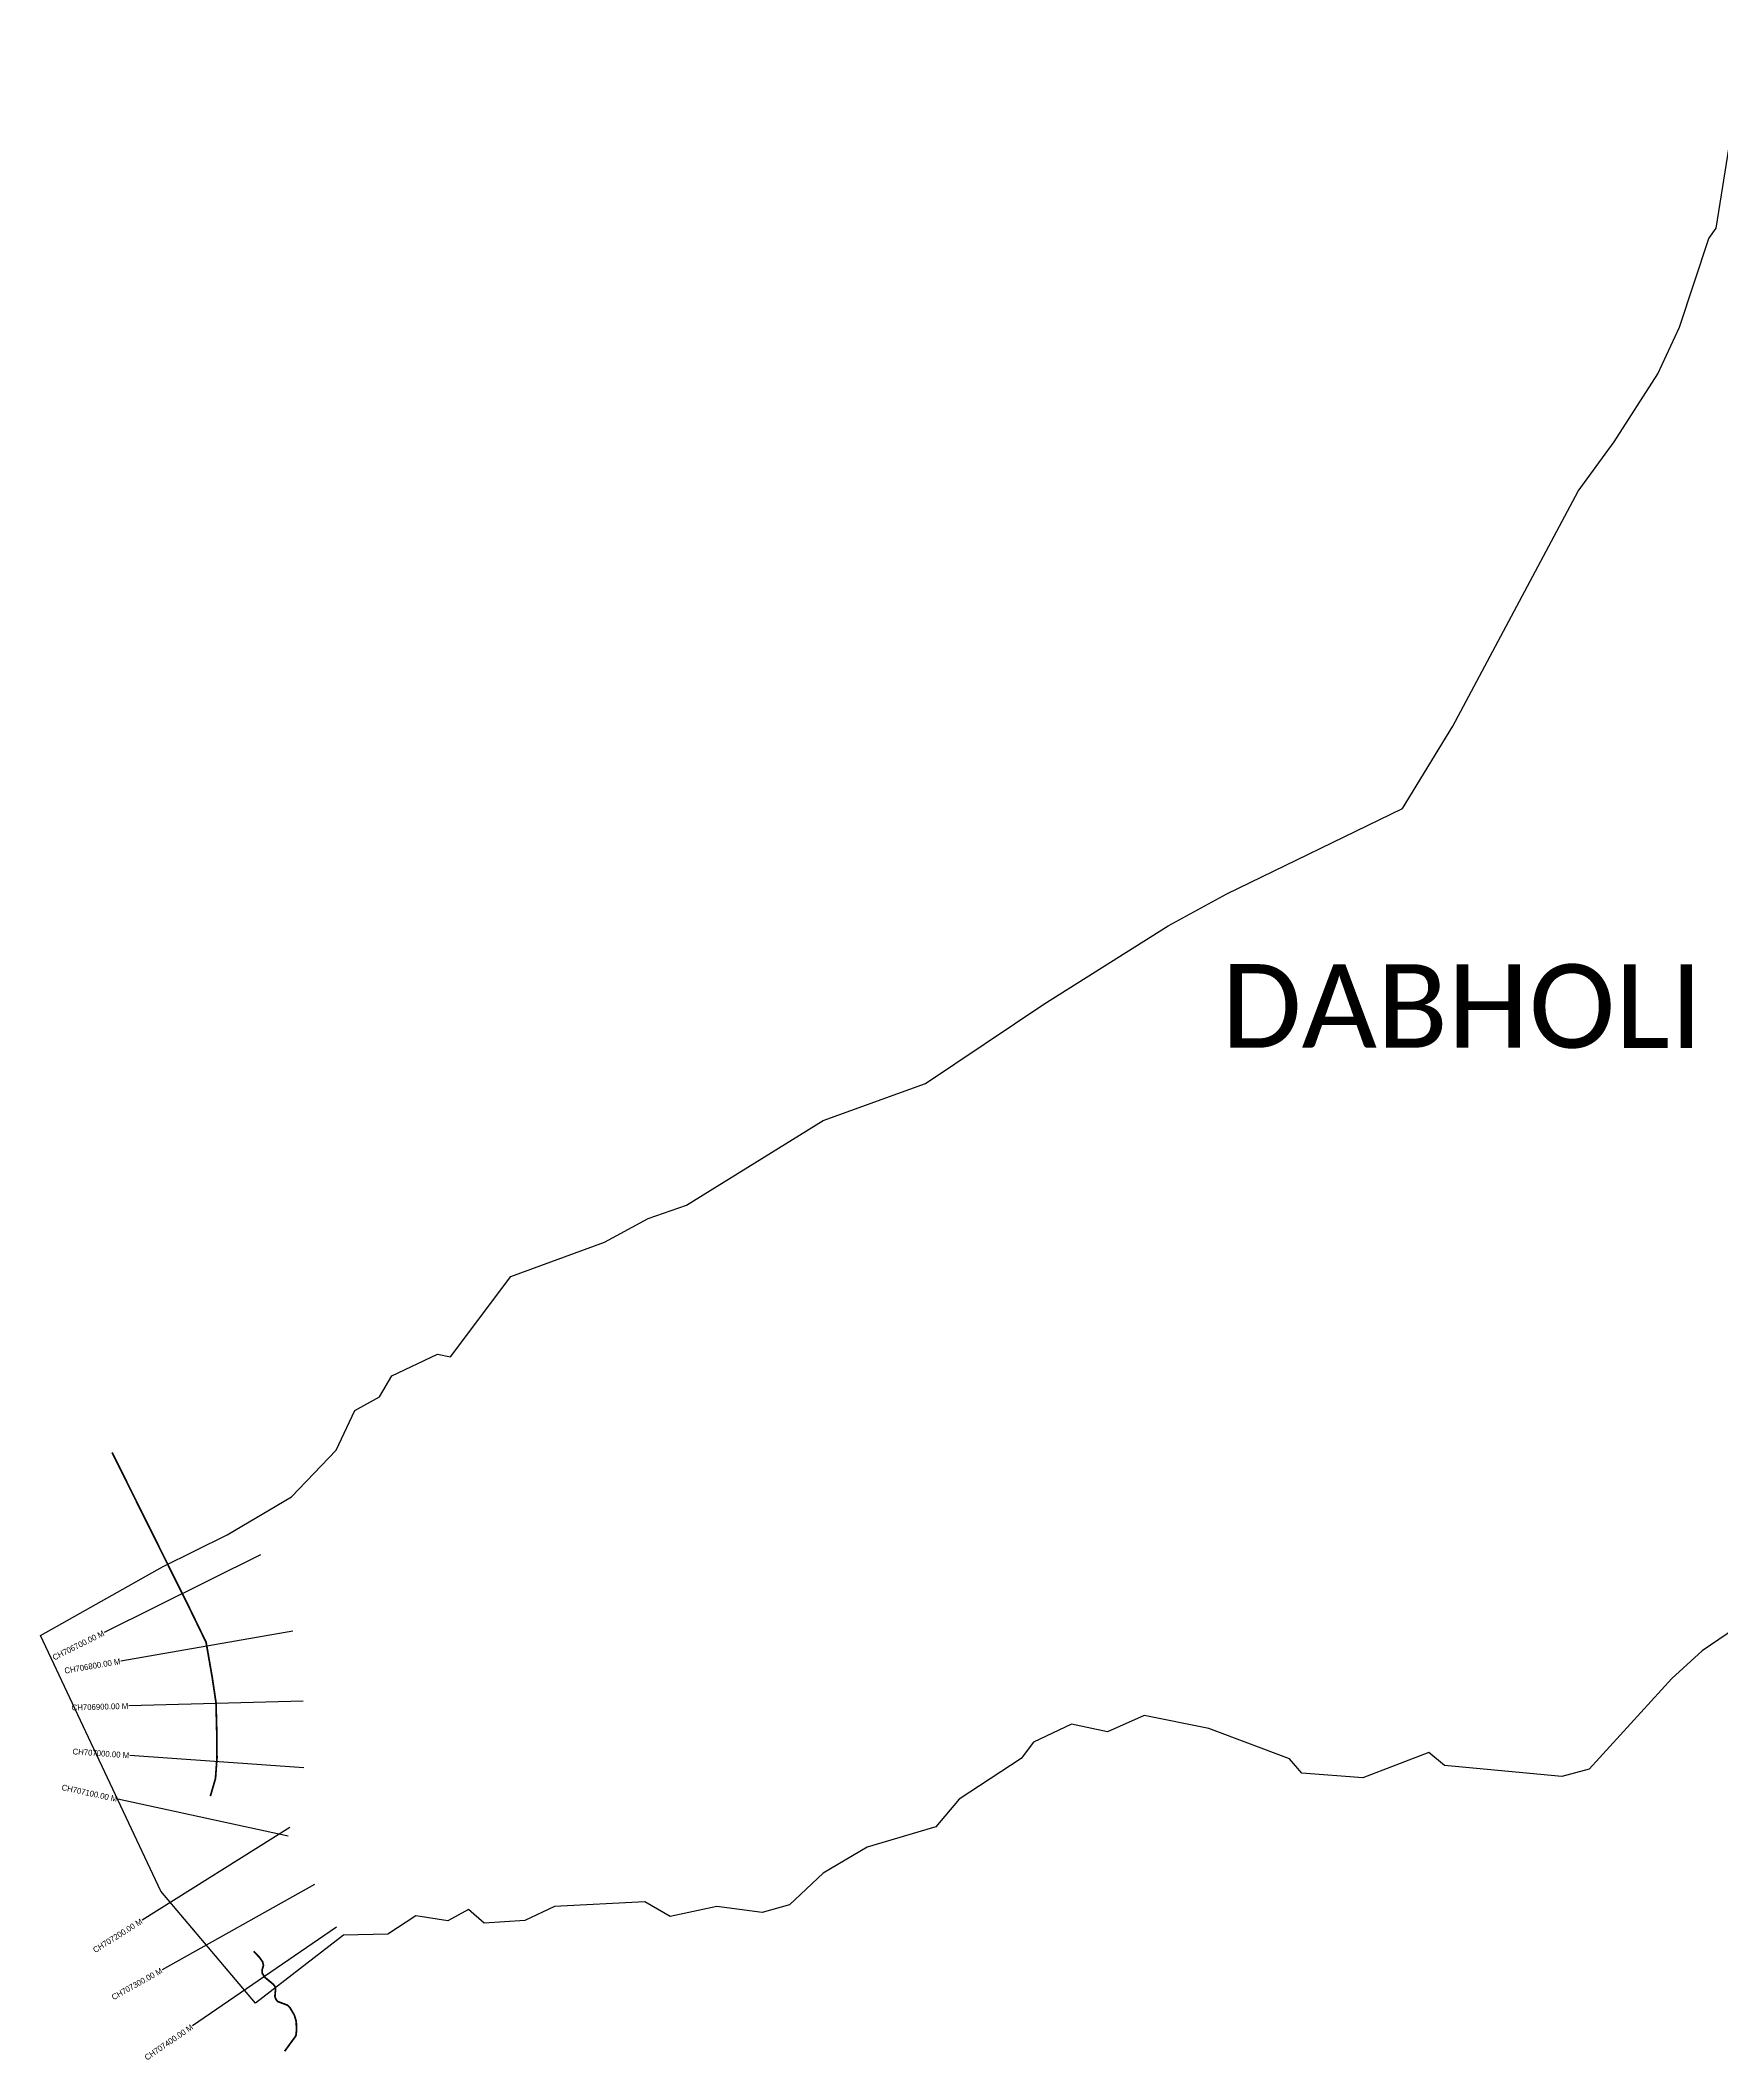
# Model space of a CAD drawing. Header units: metres. Extents: x 350918 to 355985, y 1754085 to 1757789.
# Drawn here: x 350918 to 353809, y 1754085 to 1757558 of the extents above; entities that cross this region are included whole.
import ezdxf
from ezdxf.enums import TextEntityAlignment as Align

# ---------------------------------------------------------------- set-up
doc = ezdxf.new("R2010")
doc.units = ezdxf.units.M
for name, color, linetype in [('CS', 134, 'Continuous'), ('CSMark', 6, 'Continuous'), ('NATURALLY PROTECTED', 3, 'Continuous'), ('VILLAGE NAME', 250, 'Continuous')]:
    doc.layers.add(name, color=color, linetype=linetype)

msp = doc.modelspace()

# ---------------------------------------------------------------- linework, layer by layer
at = {"color": 3}
msp.add_lwpolyline([(353989.2, 1754933.3), (353775.6, 1754788.3), (353723.6, 1754741.1), (353581.3, 1754585), (353534.7, 1754572.2), (353332.5, 1754591.2), (353305.7, 1754613.7), (353192.5, 1754570.2), (353087.5, 1754578), (353066.2, 1754602.5), (352927.7, 1754655.1), (352816.4, 1754677.4), (352753.5, 1754649), (352691.6, 1754662.2), (352626.1, 1754631.4), (352604.8, 1754603.5), (352498.3, 1754533.5), (352457.8, 1754485.9), (352339.9, 1754450.9), (352264.4, 1754406.1), (352206.5, 1754351.6), (352159.5, 1754338.3), (352081.3, 1754348.8), (352001.4, 1754331.6), (351957.3, 1754356.5), (351802.4, 1754348.9), (351751.2, 1754324.4), (351681.3, 1754320.2), (351654.6, 1754343.6), (351618.8, 1754324.2), (351563.8, 1754332.7), (351515.5, 1754301.4), (351439.2, 1754299.2), (351288.1, 1754182.3), (351125.2, 1754375.3), (350918.1, 1754815), (351128, 1754932.9), (351239.6, 1754988.1), (351349.9, 1755053.1), (351426.7, 1755133.7), (351458.7, 1755201.6), (351501, 1755225.4), (351522.6, 1755261.1), (351601.3, 1755298.7), (351623.6, 1755294.1), (351727, 1755432.4), (351888.1, 1755491.2), (351963.2, 1755532.1), (352029.2, 1755554.7), (352264.3, 1755700.6), (352440.2, 1755764.2), (352643.7, 1755900.5), (352857.8, 1756035.5), (352958.4, 1756090.4), (353260.5, 1756236.9), (353347.2, 1756378.4), (353562.7, 1756783), (353624.4, 1756867.7), (353699.4, 1756984.8), (353736.7, 1757065.1), (353787.4, 1757217.4), (353800, 1757235.2), (353851.6, 1757558)], dxfattribs=at)
at = {"layer": 'CS'}
for p, q in [((351296.4, 1754953.7), (351027.8, 1754820.1)), ((351352.1, 1754822), (351056.5, 1754770.9)), ((351370.1, 1754701.9), (351070.2, 1754693.6)), ((351370.9, 1754587.1), (351071.7, 1754608.5)), ((351344.3, 1754469.5), (351051.2, 1754533.2)), ((351347, 1754484.7), (351093, 1754325)), ((351389.3, 1754386.4), (351127.5, 1754239.9)), ((351427.1, 1754313.2), (351179.8, 1754143.3))]:
    msp.add_line(p, q, dxfattribs=at)
at = {"layer": 'NATURALLY PROTECTED', "color": 2, "const_width": 3, "flags": 128}
for points in [[(351041.4, 1755129.6), (351174.5, 1754862), (351203.1, 1754803.1), (351213.8, 1754741.7), (351220.1, 1754699.3), (351221.3, 1754654), (351221.8, 1754603.9), (351219.2, 1754568.7), (351210.4, 1754538.5)], [(351285.1, 1754271.9), (351285.9, 1754270.7), (351294.6, 1754261.6), (351300.3, 1754253.7), (351301.7, 1754247.4), (351299.3, 1754239.4), (351299.8, 1754233.6), (351304.6, 1754226.5), (351313, 1754219.6), (351318.8, 1754214.8), (351321.9, 1754210.5), (351322.5, 1754205.6), (351321.4, 1754193.8), (351323.1, 1754189.4), (351326.1, 1754185.4), (351334.9, 1754182.1), (351342.9, 1754179.1), (351346.8, 1754175.5), (351350.3, 1754169.7), (351354.7, 1754162.3), (351358.1, 1754151.2), (351358.6, 1754135.4), (351357.5, 1754126.3), (351348.5, 1754114), (351338.2, 1754099.9)]]:
    msp.add_lwpolyline(points, dxfattribs=at)

# ---------------------------------------------------------------- texts
at = {"layer": 'CSMark'}
for s, rotation, p in [('CH706700.00 M', 26.4536, (351027, 1754819.6)), ('CH706800.00 M', 9.8181, (351055.5, 1754770.7)), ('CH706900.00 M', 1.5934, (351069.2, 1754693.6)), ('CH707000.00 M', 355.9098, (351070.7, 1754608.6)), ('CH707100.00 M', 347.742, (351050.2, 1754533.4)), ('CH707200.00 M', 32.1649, (351092.2, 1754324.5)), ('CH707300.00 M', 29.2451, (351126.7, 1754239.4)), ('CH707400.00 M', 34.4799, (351179, 1754142.8))]:
    msp.add_text(s, height=10, rotation=rotation, dxfattribs=at).set_placement(p, align=Align.MIDDLE_RIGHT)
at = {"layer": 'VILLAGE NAME', "insert": (352949.3, 1755969.4), "char_height": 143.7, "attachment_point": 1, "rotation": 359.9793}
msp.add_mtext_dynamic_manual_height_columns('{\\fCalibri|b0|i0|c0|p34;DABHOLI}', width=1418, gutter_width=718.5, heights=[0], dxfattribs=at)

doc.saveas('drawing.dxf')
